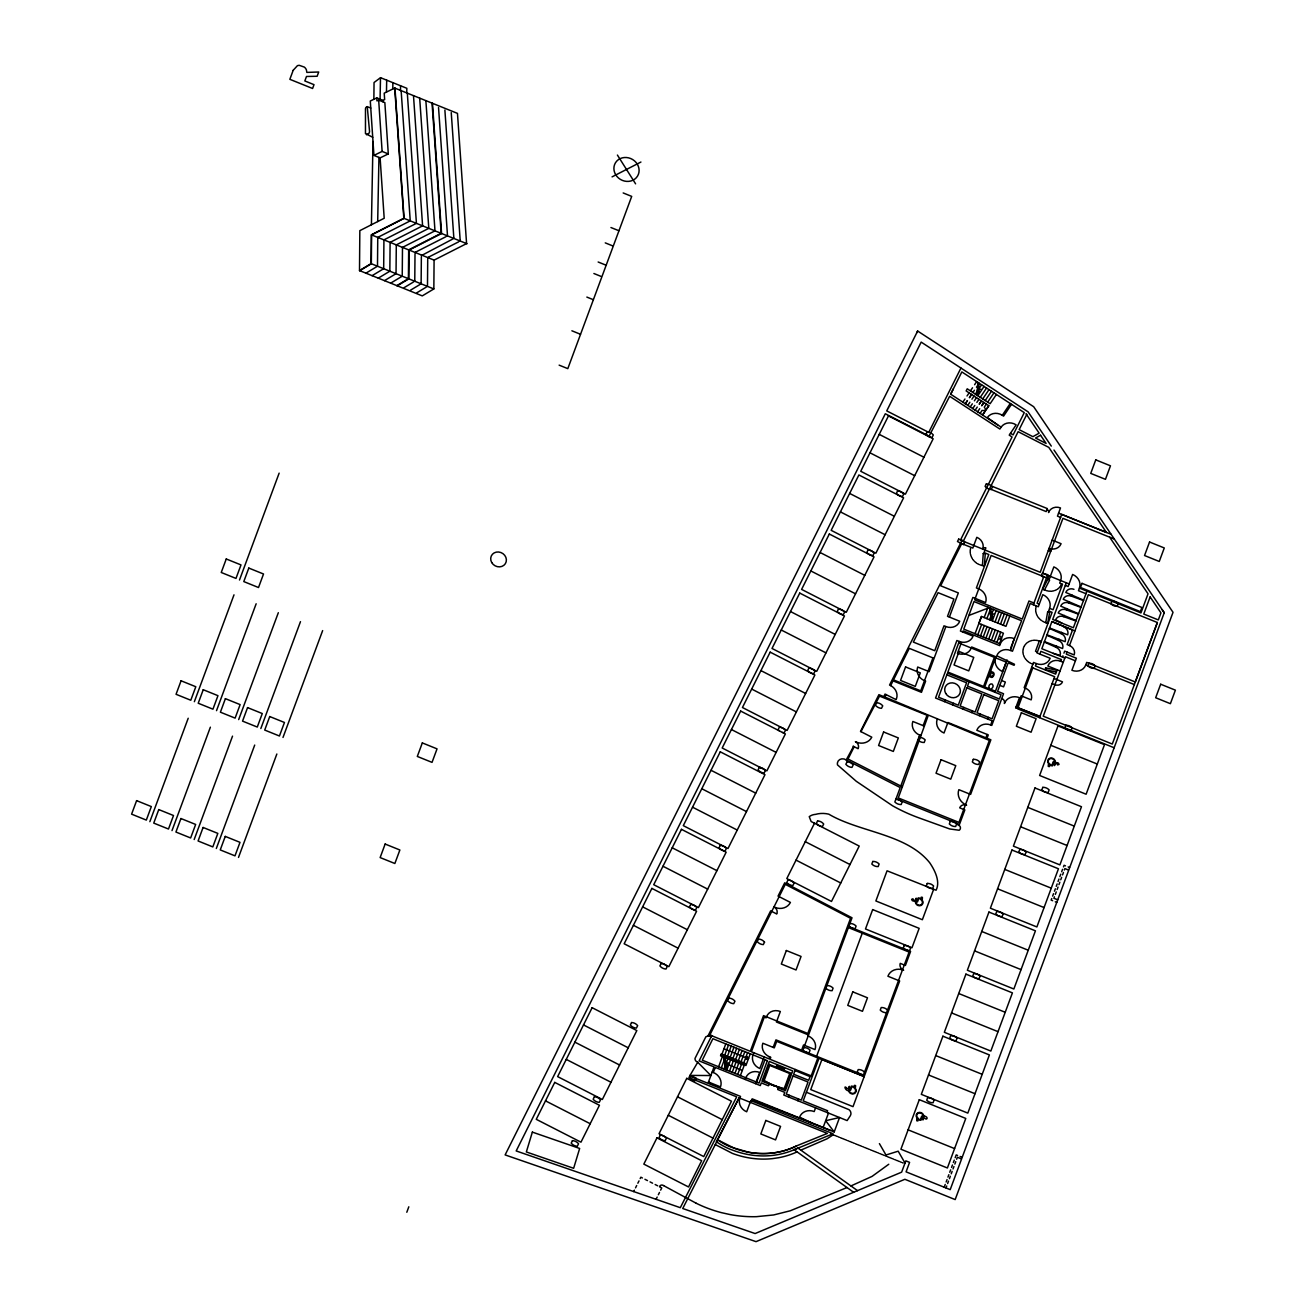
<?xml version="1.0" encoding="UTF-8"?>
<svg xmlns="http://www.w3.org/2000/svg" width="1307" height="1307" viewBox="0 0 1307 1307"><rect width="100%" height="100%" fill="white"/><g stroke="black" fill="none" stroke-linecap="round" stroke-linejoin="round"><path stroke-width="1.5" d="M1035.716 610.483L1035.716 608.605M434.087 260.126L433.842 288.945L422.275 295.888L359.507 270.582L359.833 230.653L384.193 218.269L380.108 157.886L373.933 155.402L370.289 101.031L376.759 97.894L382.951 100.378L384.65 99.577L384.209 93.173L394.714 88.059L457.466 113.382L466.583 243.592L434.087 260.126L409.483 250.192M400.514 90.526L400.546 85.756M414.776 280.662L414.254 281.56M421.132 283.211L420.609 284.125M421.377 255.6L452.255 239.295M427.487 285.776L426.964 286.69M359.768 270.68L371.335 263.736L371.596 234.917L404.092 218.383L441.586 233.512L432.47 103.286M396.838 285.629L408.405 278.685L408.666 249.866L441.162 233.332L432.045 103.122M415.022 253.035L415.561 252.153M414.776 280.057L415.005 254.228M421.132 282.622L421.36 256.793M427.732 258.165L428.271 257.283M427.487 285.187L427.716 259.358M373.867 99.299L374.047 82.521L380.5 77.668L380.076 99.218M371.417 224.755L373.001 141.483M377.69 221.569L378.948 157.412M386.464 92.078L386.692 80.168M392.77 89.007L392.901 82.668M406.755 92.911L406.836 88.304L380.582 77.701M970.202 550.443L970.529 548.63M970.186 551.391L970.284 553.253M1022.907 651.638L1023.054 649.791M978.208 382.592L976.884 395.09L975.365 394.093L977.293 391.234M996.391 394.453L990.134 403.732L977.832 395.711L979.155 383.212M978.24 382.608L976.901 395.106L967.229 388.8L966.151 390.94L988.811 405.725L982.554 415.005L984.661 411.885M846.887 1088.274C842.917 1083.65 845.564 1093.175 850.612 1090.185L851.87 1086.82L855.497 1087.326L855.562 1085.562L854.435 1085.365L854.288 1086.574L851.347 1086.101L850.187 1089.172L849.06 1088.943L849.354 1086.346L848.423 1088.813L846.805 1088.486M1035.912 607.706L1036.337 605.958M913.691 900.18L912.907 898.775L911.633 899.347L912.302 900.703L917.449 901.993L918.707 898.628L922.334 899.134L922.399 897.37L921.272 897.174L921.125 898.383L918.184 897.909L917.024 900.98L915.897 900.752L916.191 898.154L915.259 900.637L913.642 900.294M1056.971 763.582L1057.657 764.954L1059.046 764.415L1058.36 763.059L1053.213 761.769L1051.955 765.134L1048.328 764.628L1048.263 766.392L1049.39 766.588L1049.554 765.379L1052.478 765.853L1053.638 762.782L1054.782 763.01L1054.471 765.608L1055.402 763.141L1057.02 763.468M1023.218 648.876L1023.773 647.128M991.31 620.433L989.693 607.886L991.294 620.433L981.459 616.463L978.91 623.357L1003.417 633.242L999.594 643.583M811.631 1122.827L799.59 1117.175A11.763 10.636 29.3 0 1 814.196 1111.571L815.568 1107.862M149.848 821.678L188.208 718.246M194.351 701.696L234.002 594.832M239.491 580.014L279.143 473.134M172.001 830.615L210.378 727.182M216.521 710.649L256.156 603.769M194.171 839.551L232.532 736.135M238.675 719.585L278.326 612.705M216.325 848.488L254.702 745.072M260.845 728.522L300.479 621.658M238.495 857.425L276.855 754.008M282.998 737.458L322.649 630.595M406.804 1212.259L408.813 1206.802M709.619 1082.474L709.129 1083.764L740.514 1096.41L739.876 1098.141A11.142 10.08 29.3 0 0 746.689 1111.783L750.839 1100.576L833.049 1133.741L794.117 1149.752M708.492 1082.016L720.5 1086.869A11.763 10.636 29.3 0 0 713.328 1072.475L715.207 1067.378L760.298 1085.578L761.295 1082.899L768.336 1085.741L769.071 1083.732L778.564 1087.244L773.581 1085.562M721.987 1054.128L725.777 1043.901M718.621 1066.773L722.412 1056.546M724.699 1055.223L728.505 1044.996M721.333 1067.868L724.388 1059.683M727.427 1056.334L731.217 1046.106M724.062 1068.979L725.124 1066.12M725.875 1064.078L727.852 1058.735M730.156 1057.428L733.946 1047.201M726.79 1070.074L730.58 1059.846M732.884 1058.523L736.674 1048.296M729.518 1071.168L733.309 1060.941M735.596 1059.618L739.403 1049.39M732.23 1072.263L736.037 1062.036M738.324 1060.729L742.115 1050.501M734.959 1073.374L738.749 1063.13M741.053 1061.823L744.843 1051.596M737.687 1074.468L741.477 1064.241M743.765 1062.918L747.571 1052.69M740.399 1075.563L744.206 1065.336L725.14 1057.641L726.561 1069.976M750.283 1053.785L746.493 1064.012L721.268 1053.834L720.533 1055.795L724.094 1057.232L725.516 1069.551L724.094 1057.216M753.796 1052.723L752.995 1054.88A11.142 10.08 29.3 0 0 759.808 1068.522L764.121 1056.889M745.202 1079.484L745.856 1077.752A11.159 10.08 29.3 0 1 759.694 1072.443L755.544 1083.65M756.655 1082.114L764.971 1059.716M751.411 1100.804L752.146 1098.828L834.209 1131.927L839.535 1117.534L825.665 1120.703L834.209 1131.927M752.162 1101.115L752.636 1099.824L830.615 1130.473M811.19 1075.873L817.839 1057.951L776.701 1041.352L774.283 1047.855L762.831 1043.231A11.159 10.08 29.3 0 0 769.643 1056.873L768.924 1058.833L751.427 1051.776L764.285 1017.107L766.114 1017.843L766.49 1016.813A11.159 10.08 29.3 0 1 780.344 1011.504L776.44 1022.009L807.432 1034.507L808.2 1035.945A11.159 10.08 29.3 0 1 815.013 1049.586L803.544 1044.963L801.599 1050.207L775.95 1039.866L773.172 1047.397M769.415 1084.287L768.467 1085.398M769.676 1083.552L764.17 1080.497L769.758 1065.45L789.755 1073.521L784.184 1088.568L778.139 1086.967M776.603 1066.381L776.93 1065.483M773.989 1085.709L761.932 1081.167L769.251 1061.431L792.728 1070.907L785.409 1090.642L777.861 1087.702L777.845 1089.188M945.876 626.559L943.997 625.808L934.75 650.706L913.348 642.08L938.083 592.675L953.914 599.063L947.51 616.316L959.714 621.25A11.159 10.08 29.3 0 1 945.876 626.559L929.146 671.651L917.694 667.027A11.159 10.08 29.3 0 0 924.506 680.669L925.634 681.127L921.468 692.334L893.024 680.849L890.655 685.603A11.159 10.08 29.3 0 1 896.455 698.788L896.096 699.653L885.051 694.066L883.761 696.615L878.908 694.654L860.496 731.414L871.785 737.181A12.678 11.453 29.3 0 1 856.51 742.18L855.366 741.657A5.571 5.048 29.3 0 1 858.274 748.258M949.388 617.084L958.341 592.921L940.632 585.781L961.446 544.169L960.351 543.614L889.561 685.048L890.655 685.603M784.102 1069.404L784.429 1068.505M778.368 1087.8L777.73 1089.532L784.772 1092.374L783.775 1095.037L826.972 1112.469L827.609 1110.738L803.201 1100.886L818.966 1058.409L864.172 1076.641M795.408 1069.518L793.643 1074.256L808.674 1080.317L810.438 1075.579M924.294 726.088L912.841 721.464A11.159 10.08 29.3 0 0 919.654 735.106L900.768 786.013L901.895 786.471M923.167 725.63L927.022 715.256L879.546 696.108L860.954 731.642M928.15 715.713L898.285 797.94L958.93 822.397L989.35 740.399L884.904 697.072L886.13 694.621M788.464 1096.932L789.118 1095.217M964.256 541.653L963.439 540.886L1018.12 431.686L1048.786 447.37L1106.425 532.423L1061.709 514.386L1040.225 572.286L961.707 540.624L960.759 543.206L972.833 548.074L976.819 537.308A9.623 8.708 29.3 0 1 982.701 549.087A2.532 2.287 29.3 0 1 985.854 547.878L984.089 552.616L988.795 554.511L976.394 587.938L978.747 588.902A11.159 10.08 29.3 0 1 985.56 602.543L972.882 597.43L960.4 631.036L973.078 636.15A11.159 10.08 29.3 0 1 959.24 641.459L961.331 642.815L957.427 653.337A11.159 10.08 29.3 0 0 971.264 648.011L971.656 646.981L996.097 656.849L995.705 657.878A11.159 10.08 29.3 0 0 1002.534 671.52L1006.668 661.097M962.753 631.984L963.161 630.873L999.675 645.609L1000.312 643.877A11.159 10.08 29.3 0 1 1014.167 638.568L1010.605 650.478A11.159 10.08 29.3 0 0 996.751 655.787L1014.477 664.266L1014.101 665.296L1008.154 662.894L997.6 691.338L1003.547 693.739L991.784 725.418L990.657 724.977A11.159 10.08 29.3 0 0 976.819 730.286L988.272 734.91L987.03 738.275L990.869 739.811L970.611 794.411L958.864 789.673A12.678 11.453 29.3 0 0 966.608 805.177A5.571 5.048 29.3 0 0 959.697 807.84L964.86 809.915L959.485 824.407L896.03 798.806L900.196 787.566L846.201 759.955A5.849 5.293 29.3 0 0 837.379 763.043L837.46 764.856L856.265 781.276L892.567 805.782A160.091 144.734 29.3 0 0 918.494 817.708L949.683 828.948L959.175 830.255A3.3 2.99 29.3 0 0 959.779 826.008L957.639 824.652M944.487 701.614L945.124 699.882M797.858 1100.723L798.495 1099.007M816.614 1056.268L862.261 933.198M975.071 633.699L981.475 616.463M977.799 634.794L981.639 624.452M984.171 617.558L988.01 607.216M952.934 705.028L953.571 703.297M980.528 635.888L984.351 625.547M986.899 618.652L990.003 610.287M983.24 636.999L987.079 626.657M989.628 619.747L990.804 616.561M991.539 614.584L993.467 609.405M985.968 638.094L989.807 627.752M1009.805 616.005L1005.965 626.347L992.34 620.858L996.179 610.5M988.696 639.188L992.519 628.847M995.068 621.952L998.907 611.611M963.145 709.146L963.782 707.414M991.409 640.283L995.248 629.941M997.796 623.047L1001.636 612.705M994.137 641.394L997.976 631.052M1000.525 624.142L1004.348 613.8M996.865 642.489L1000.705 632.147M1003.237 625.236L1007.076 614.894M971.591 712.544L972.228 710.828M823.149 1127.467L828.491 1113.074M988.958 688.642L989.252 687.858C987.34 685.195 992.34 681.699 993.042 685.554A3.709 3.349 29.3 0 1 992.421 687.809L990.935 689.442M979.351 715.681L979.989 713.949M1007.076 659.953L995.084 692.302L995.477 691.272L984.694 686.927L995.509 657.797L1006.276 662.143M987.798 719.079L988.435 717.363M1033.331 604.733L1043.738 576.681L991.147 555.459L974.679 599.848L1022.27 619.044L1028.968 600.991L1033.968 603.017M987.144 734.452L985.903 737.818L947.918 722.493L944.013 733.015A11.159 10.08 29.3 0 1 937.201 719.356M990.657 724.977L992.193 720.86M1047.511 575.227L1037.104 603.279L1039.261 604.161M933.557 889.561L922.366 919.72L875.87 900.964L887.061 870.805L936.09 890.23C940.517 881.555 934.864 870.348 929.734 862.783C906.404 833.686 859.647 832.396 828.785 814.163A25.862 23.395 29.3 0 0 815.519 814.375A12.923 11.681 29.3 0 0 809.245 816.646L811.141 821.531L859.222 846.07L831.497 901.454L786.798 878.582L814.522 823.214M1010.605 650.478L1012.484 651.245L1030.194 603.475L1038.313 606.742L1042.79 594.685A11.142 10.08 29.3 0 1 1049.603 608.327L1048.639 610.908L1052.102 612.313L1037.023 652.961L1050.174 658.271A11.159 10.08 29.3 0 1 1036.337 663.58L1033.51 662.437L1024.165 687.629L1025.292 688.086A9.623 8.692 29.3 0 1 1031.174 699.866L1021.126 695.814L1016.862 707.332L1016.029 706.989M1039.866 716.612L1017.99 707.773L1032.808 667.844M1036.32 663.58L1035.438 665.982L1055.631 674.118L1057.232 669.805M1039.849 654.104L1040.878 651.327L1061.529 659.659M1063.931 653.19L1064.699 651.115L1074.174 654.938A7.695 6.96 29.3 0 0 1069.469 645.527L1067.133 644.58L1072.573 629.925L1051.906 621.593L1041.826 648.729L1064.846 658.025M1066.283 582.808L1052.707 619.436L1073.357 627.768L1086.95 591.14M1061.954 623.161L1055.631 619.828A6.584 5.963 29.3 0 1 1063.816 616.692L1064.274 615.45M1076.053 620.531L1058.18 612.983A6.584 5.963 29.3 0 1 1066.365 609.846L1066.822 608.605M1078.569 613.735L1060.712 606.138A6.584 5.963 29.3 0 1 1068.897 603.001L1069.355 601.759M1081.101 606.938L1063.245 599.292A6.584 5.963 29.3 0 1 1071.43 596.155L1071.887 594.914M1073.978 589.31L1073.978 589.31A6.584 5.963 29.3 0 0 1065.793 592.463L1083.617 600.142M1053.246 653.337L1060.059 655.362A6.584 5.963 29.3 0 0 1056.023 647.292L1044.326 642.031M1063.31 626.2L1063.637 626.756A6.584 5.963 29.3 0 1 1067.672 634.826L1049.521 627.997M1056.023 647.292L1056.481 646.05M1044.489 641.606L1062.591 648.517A6.584 5.963 29.3 0 0 1058.572 640.446L1059.029 639.205M1047.005 634.794L1065.14 641.672A6.584 5.963 29.3 0 0 1061.104 633.601L1061.562 632.359M1065.336 585.389L1068.146 586.533L1072.622 574.459A11.142 10.08 29.3 0 1 1079.435 588.117L1078.487 590.699L1086.003 593.721M1039.49 717.641L1054.667 676.699L1031.664 667.42M1060.042 670.948L1047.838 666.015A10.129 9.165 29.3 0 1 1060.434 661.195L1061.072 659.463M1062.493 657.078L1062.967 655.787M1067.051 652.062L1066.283 654.137L1076.38 658.222L1071.903 670.279A11.159 10.08 29.3 0 0 1085.758 664.969L1134.345 684.574M1069.485 645.527L1088.339 594.669L1157.365 622.508L1135.309 681.993L1086.705 662.388L1085.758 664.969M944.209 1187.23L945.239 1184.436M946.154 1182.002L947.052 1179.568M947.951 1177.15L948.849 1174.715M949.748 1172.281L950.663 1169.847M951.561 1167.412L952.46 1164.978M953.358 1162.544L954.273 1160.11M955.172 1157.692L956.201 1154.898L957.574 1155.453M1051.743 898.513L1051.138 900.115L1052.641 900.719M1052.641 896.079L1053.54 893.645M1054.455 891.211L1055.353 888.776M1056.252 886.358L1057.151 883.924M1058.066 881.49L1058.964 879.056M1059.863 876.621L1060.761 874.187M1061.676 871.753L1062.575 869.318M1063.473 866.884L1064.078 865.283L1065.499 865.855M945.99 1187.949L946.725 1185.972M947.624 1183.554L948.523 1181.12M949.437 1178.685L950.336 1176.251M951.235 1173.817L952.133 1171.382M953.032 1168.948L953.947 1166.514M954.845 1164.096L955.744 1161.662M956.642 1159.227L957.378 1157.25L960.874 1158.656M1054.439 896.798L1053.883 898.252L1057.739 899.804M1055.337 894.364L1056.236 891.929M1057.134 889.495L1058.033 887.077M1058.948 884.643L1059.846 882.209M1060.745 879.774L1061.643 877.34M1062.558 874.906L1063.457 872.472M1064.355 870.037L1064.895 868.583L1068.391 870.005M1157.365 622.508L1112.29 744.042L1043.264 716.187L1065.319 656.718L1075.416 660.803M1053.981 450.033L1164.243 612.722L950.205 1189.648L906.078 1171.856L909.59 1162.364L905.833 1160.861L901.634 1172.167L755.119 1233.547L682.728 1208.518L739.059 1097.815L739.876 1098.141M917.645 331.03L505.123 1154.914L756.034 1241.65L904.885 1179.29L955.172 1199.581L1173.033 612.313L1033.674 406.722L917.645 331.03L916.828 332.697M760.478 767.568L759.285 767.405L758.076 769.856A7.45 6.731 29.3 0 0 764.17 772.976L765.396 770.526L764.562 769.66M960.939 368.051L928.738 432.372L886.734 410.888L921.19 342.107L1028.086 411.836L1051.302 446.095M963.439 540.902L960.743 539.513L1012.059 436.995L1009.216 435.133L1016.127 424.857A11.159 10.08 29.3 0 0 1001.146 427.128L950.679 394.208L953.391 388.816M950.679 394.208L961.838 371.923L1024.263 412.62L1013.105 434.921L1010.491 433.221M894.347 516.281L875.87 553.204L831.17 530.332L858.895 474.964L903.594 497.836L894.347 516.281L849.648 493.425M846.201 759.955L853.553 746.395M854.19 746.722L848.031 759.024L902.402 786.847M690.161 1075.171L688.936 1077.621A7.45 6.731 29.3 0 0 695.03 1080.742L696.255 1078.291L690.161 1075.171L697.742 1062.248L696.598 1061.66A3.709 3.349 29.3 0 1 695.014 1058.409L705.862 1036.778L710.126 1035.291L711.694 1035.748L711.318 1036.778L708.198 1035.52L770.656 910.865L776.701 913.969M709.832 1034.997L785.295 884.349L850.547 918.282L807.808 1033.478L763.533 1015.621L750.3 1051.318L709.832 1034.997L711.694 1035.748L699.114 1060.892L714.079 1066.92L708.002 1083.307L691.174 1076.511L690.537 1078.242L736.691 1096.851L680.31 1207.684L516.183 1150.944L885.313 413.764L929.097 436.162L949.65 396.282L999.871 429.039L1001.146 427.128M633.683 1191.559L634.369 1190.171M635.529 1187.851L636.689 1185.531M637.849 1183.227L639.009 1180.907M640.169 1178.587L640.871 1177.199L642.39 1177.983M1026.828 414.303L1019.15 429.644L1032.889 436.669L1039.147 433.172L1025.995 413.747M764.53 942.167L763.304 944.602A7.434 6.731 29.3 0 1 757.21 941.481L758.436 939.047A7.466 6.747 29.3 0 1 764.53 942.167M656.065 1199.303L657.176 1197.065M658.336 1194.745L659.496 1192.441M660.656 1190.122L661.767 1187.9L660.231 1187.115M1060.99 585.242L1061.676 583.919M1060.5 586.19L1059.405 587.48M1024.182 646.312L1025.145 644.743M997.682 424.873L987.324 417.57A11.159 10.08 29.3 0 1 1002.306 415.299L1003.58 416.116L1011.52 404.32M967 395.988L969.108 392.868M970.431 390.891L972.539 387.771M974.597 384.715L976.688 381.595M972.898 392.492L974.401 390.254M976.46 387.215L977.963 384.977M967.768 405.366L969.876 402.246M979.221 391.757L978.486 389.453L981.622 384.813M970.235 406.967L972.343 403.847M974.385 400.808L976.492 397.687M977.832 395.711L984.089 386.415M972.702 408.585L974.81 405.464M976.852 402.409L978.959 399.288M980.283 397.312L986.54 388.032M982.75 398.913L989.007 389.633M977.62 411.787L979.727 408.666M985.217 400.53L991.474 391.234M980.087 413.404L982.194 410.284M984.236 407.229L986.344 404.108M987.684 402.131L993.924 392.852M1002.306 415.283L1010.246 403.487M962.851 402.148L964.958 399.027M971.934 399.207L974.025 396.086M975.169 410.186L977.26 407.065M986.703 408.83L988.811 405.725M888.76 1164.259L872.063 1176.398L850.939 1185.939M1025.75 644.057L1027.073 642.766M1057.298 589.261L1058.801 588.166M833.196 1134.786L827.119 1138.773L800.832 1150.144M1027.857 642.26L1029.459 641.296M359.507 270.582L371.09 263.638L371.335 234.819L403.83 218.285L394.714 88.059M365.927 273.163L377.494 266.22L377.756 237.4L410.251 220.867L401.135 90.64M372.103 275.663L383.67 268.719L383.931 239.884L416.427 223.35L407.31 93.14M378.278 278.146L389.845 271.202L390.107 242.383L422.602 225.85L413.486 95.623M384.47 280.646L396.037 273.702L396.299 244.883L428.794 228.349L419.678 98.123M390.662 283.145L402.229 276.202L402.491 247.382L434.986 230.849L425.87 100.623M397.263 285.808L408.83 278.865L409.091 250.045L441.586 233.512M404.19 287.605L413.29 282.132M410.545 290.17L419.661 284.697M416.9 292.735L426.017 287.262M612.068 176.87L640.936 162.035M446.978 236.175L447.468 235.293M453.333 238.74L453.823 237.858M459.688 241.305L460.178 240.423M416.1 251.875L445.899 236.73M428.81 257.005L458.61 241.86M373.933 155.402L382.118 151.416L388.293 153.916L384.846 102.583L378.671 100.084L376.971 100.917L376.759 97.894M380.108 157.886L388.293 153.916M1054.765 590.519L1056.513 589.767M847.018 1187.54L790.229 1210.788L773.679 1214.955L756.426 1216.67A119.983 108.481 29.3 0 1 730.123 1214.579L721.448 1212.651A119.983 108.481 29.3 0 1 696.272 1203.29M796.633 1145.863A77.897 70.431 29.3 0 1 735.188 1148.641L717.723 1139.867A59.91 54.159 29.3 0 0 731.119 1147.154L749.091 1152.349A77.995 70.513 29.3 0 0 777.208 1152.333A77.783 70.333 29.3 0 0 796.633 1145.863L827.331 1133.414L739.141 1097.847L716.367 1141.714A62.442 56.446 29.3 0 0 730.319 1149.31L734.534 1150.846A80.446 72.735 29.3 0 0 797.858 1148.003L857.523 1190.644M968.879 615.45L989.17 607.673M1030.373 641.002L1032.203 640.43M993.875 613.882L991.588 614.6L992.814 616.724M999.218 639.123L1001.505 638.42L1000.28 636.28M727.28 1065.76L726.038 1063.62L728.326 1062.918M746.199 1059.389L748.47 1058.67L747.245 1056.546M1051.955 591.172L1053.85 590.797M1033.184 640.332L1035.128 640.201M978.486 389.453L980.92 389.241M983.24 410.578L985.674 410.365L984.939 408.062M691.828 1075.416L710.877 1075.547L697.742 1062.248M1048.998 591.189L1050.975 591.221M370.763 108.056L367.136 106.602L365.878 107.501A3.79 3.431 29.3 0 0 365.486 109.069L365.47 133.543L372.724 137.3M1047.74 578.282L1041.401 575.733L1042.349 573.169L1047.413 574.606L1048.704 575.717L1047.74 578.298L1049.374 578.952L1053.85 566.879A11.159 10.08 29.3 0 1 1060.663 580.537L1059.699 583.118L1062.509 584.262L1053.066 609.732L1049.603 608.327M990.445 674.33L990.526 674.02M1036.124 640.299L1038.085 640.626M782.566 732.508L784.233 732.737L785.458 730.303A7.45 6.731 29.3 0 0 779.364 727.182L778.139 729.616L779.315 730.842M1048.018 590.993L1046.057 590.552M981.916 565.441L979.989 564.869M366.45 134.768L368.868 133.445A6.208 5.62 29.3 0 0 369.554 131.468L367.251 106.651M1039.049 640.92L1040.258 641.296M1044.865 622.295L1046.727 622.916M1017.99 707.773L1039.964 716.35M623.178 192.946L631.706 196.393L567.81 368.639L559.135 365.143M610.941 227.532L618.914 230.735M605.255 242.873L612.346 245.732M598.149 262.004L606.121 265.223M593.884 273.506L600.975 276.365M441.978 233.659L467.007 243.755M586.843 297.081L593.215 299.646M371.596 234.917L408.666 249.866M991 485.861L1047.315 508.57L1046.188 511.592L989.546 488.753M1058.572 513.128L1111.097 534.302M1060.598 517.409L1057.461 516.134L1060.5 507.949A9.623 8.708 29.3 0 0 1048.541 512.54A2.532 2.287 29.3 0 0 1046.989 509.436M1114.332 539.072L1062.934 518.34L1042.578 573.234L1069.11 583.935M571.878 330.785L580.488 334.265M371.335 263.736L408.421 278.685M409.238 279.012L433.842 288.945M1052.168 540.101L1061.088 543.712A9.623 8.708 29.3 0 1 1049.129 548.287L1049.374 548.401A2.532 2.287 29.3 0 1 1050.681 551.391L1048.328 550.443M1079.435 588.117L1140.946 612.918L1148.036 593.819L1109.659 537.193M1043.541 577.188L1041.434 575.75M1083.454 600.567L1071.43 596.155M1080.938 607.363L1068.897 603.001M1078.406 614.159L1066.365 609.846M1075.89 620.972L1063.816 616.692M1049.374 628.438L1061.104 633.601M1046.842 635.235L1058.572 640.446M1041.222 641.672L1039.343 640.92L1035.503 651.262L1037.382 652.013M1060.434 661.195L1063.245 662.322M1000.312 643.877L963.782 629.141L974.009 601.563L1021.633 620.776L1010.638 648.043M1054.03 678.431L1062.477 681.846A6.078 5.506 29.3 0 1 1054.929 684.737L1052.119 683.594M959.24 641.459L956.887 640.512L935.551 698.02L993.32 721.317M990.543 671.194L993.271 672.402A1.895 1.715 29.3 0 1 993.859 673.203L993.941 673.497A4.231 3.823 29.3 0 1 993.794 675.474L992.634 677.042A1.895 1.699 29.3 0 1 991.425 677.385L988.615 676.356M1001.603 680.539L1005.361 682.058L1003.58 686.861L999.822 685.358M967.213 681.061L969.091 681.813L967.507 686.126L999.43 699.016L1001.031 694.703L947.493 673.105L938.54 697.235L958.276 705.192L966.576 682.793L946.856 674.837M1016.47 708.361L1015.653 708.035L1019.493 697.693A12.171 10.995 29.3 0 0 1004.38 703.493A4.052 3.66 29.3 0 0 1001.897 698.526M1017.598 708.819L1114.152 747.767M1050.812 745.3L1097.308 764.056M919.654 735.106L920.782 735.563M1027.792 807.367L1074.289 826.122M1020.604 826.759L1067.084 845.498M1068.146 866.933L1069.567 867.505M1004.773 869.416L1051.269 888.172M1055.288 901.797L1056.775 902.402M997.584 888.809L1044.064 907.564M981.753 931.466L1028.233 950.222M974.565 950.859L1021.045 969.614M958.734 993.516L1005.214 1012.272M951.545 1012.909L998.025 1031.664M935.714 1055.566L982.194 1074.321M928.509 1074.958L975.006 1093.714M864.205 1076.478L821.94 1059.438L810.748 1089.597L853.014 1106.653L899.657 980.969L887.91 976.231A12.678 11.453 29.3 0 1 903.643 970.202A5.571 5.048 29.3 0 1 900.245 963.373L905.408 965.448L910.587 951.496L848.766 926.565L852.017 917.792L784.706 882.813L778.041 896.096L790.425 902.434A12.678 11.453 29.3 0 1 775.133 907.434L774.071 906.944A5.571 5.048 29.3 0 1 776.897 913.511M769.643 1056.873L770.771 1057.33L770.052 1059.291L812.317 1076.331M795.015 1070.547L810.046 1076.609M776.619 1065.352L784.739 1068.636M776.293 1066.251L784.412 1069.518M723.964 1048.786L748.47 1058.67M908.104 1129.836L954.584 1148.592M806.403 1092.244L849.011 1109.659A4.967 4.493 29.3 0 1 850.236 1115.851L847.132 1120.589L827.217 1112.567M960.106 1156.466L961.478 1157.022M713.573 1068.309L714.7 1068.767M905.424 1161.956L905.032 1162.985M830.876 1133.855L831.807 1134.231M832.755 1134.607L833.686 1134.982M834.634 1135.375L835.565 1135.75M836.513 1136.126L837.444 1136.502M838.391 1136.878L839.323 1137.27M840.27 1137.645L841.202 1138.021M842.133 1138.397L843.08 1138.773M844.012 1139.165L844.959 1139.541M845.89 1139.916L846.838 1140.292M847.769 1140.668L848.717 1141.044M849.648 1141.436L850.596 1141.812M851.527 1142.187L852.474 1142.563M853.406 1142.939L854.353 1143.331M855.284 1143.707L856.232 1144.082M857.163 1144.458L858.111 1144.834M859.042 1145.226L859.99 1145.602M860.921 1145.978L861.868 1146.353M862.8 1146.729L863.747 1147.105M864.679 1147.497L865.626 1147.873M866.557 1148.249L867.489 1148.624M868.436 1149L869.384 1149.392M870.315 1149.768L871.246 1150.144M872.194 1150.519L873.125 1150.895M874.073 1151.287L875.004 1151.663M875.951 1152.039L876.883 1152.415M877.83 1152.79L878.761 1153.182M879.709 1153.558L880.64 1153.934M881.588 1154.31L882.519 1154.685M883.467 1155.061L884.398 1155.453M885.345 1155.829L886.277 1156.205M887.224 1156.581L888.156 1156.956M889.103 1157.349L890.034 1157.724M890.982 1158.1L891.913 1158.476M892.861 1158.852L893.792 1159.244M894.74 1159.619L895.671 1159.995M896.618 1160.371L897.55 1160.747M898.497 1161.122L899.428 1161.515M900.376 1161.89L901.307 1162.266M902.255 1162.642L903.186 1163.018M712.201 1072.018L713.328 1072.475M1051.906 621.593L1074.877 630.954M1030.749 663.319L1029.017 662.29M1031.697 663.711L1032.857 664.201M726.038 1063.62L742.294 1070.449M1043.607 589.49L1045.126 590.143M979.057 564.477L977.26 563.546M879.219 434.365L923.918 457.221M869.988 452.81L914.688 475.683M840.401 511.87L885.117 534.743M820.077 552.485L864.777 575.341M810.83 570.947L855.53 593.803M790.506 611.545L835.206 634.418M781.259 630.007L825.959 652.863M760.935 670.605L805.635 693.478M751.688 689.067L796.388 711.923M853.112 746.166L858.078 748.715M731.43 729.535L776.129 752.391M711.024 770.28L755.724 793.137M701.777 788.725L746.493 811.598M805.275 841.675L849.975 864.531M692.547 807.187L737.246 830.059M796.028 860.12L840.728 882.993M672.206 847.786L716.906 870.658M662.976 866.247L707.675 889.119M642.636 906.862L687.335 929.718M633.389 925.307L678.104 948.179M583.51 1024.933L628.21 1047.789M574.884 1042.153L619.6 1065.025M677.532 1096.802L722.232 1119.658M566.258 1059.389L610.973 1082.245M668.285 1115.263L712.985 1138.119M545.493 1100.853L590.209 1123.726M644.939 1179.29L647.488 1180.597M650.036 1181.887L652.585 1183.194M655.134 1184.501L657.682 1185.808M663.613 1185.612L696.304 1203.306M1042.153 620.956L1043.917 621.969M715.321 1144.589L732.345 1153.378A83.289 75.3 29.3 0 0 772.094 1158.672L778.613 1157.724A83.125 75.153 29.3 0 0 797.09 1151.875M1028.184 661.718L1026.714 660.345M976.427 562.974L974.859 561.716M793.839 1149.556L853.634 1192.278M1039.768 619.093L1041.287 620.417M974.14 560.997L972.865 559.478M1025.995 659.643L1024.868 658.009M1037.84 616.806L1039.065 618.391M1162.152 609.634L1164.243 612.722M972.31 558.661L971.379 556.929M1024.296 657.111L1023.61 655.379M617.41 155.059L635.594 183.846M904.754 1162.577L898.187 1151.189L885.983 1154.996L879.399 1143.609M1036.484 614.192L1037.333 615.973M971.003 556.03L970.48 554.201M1035.765 611.415L1036.206 613.277M1023.005 652.585L1023.283 654.464M990.739 608.31L992.34 620.858M451.242 112.614L460.146 239.818M444.886 110.049L453.79 237.253M438.531 107.484L447.435 234.688M394.975 88.157L404.092 218.383M382.951 100.378L383.049 101.848M378.671 100.084L382.118 151.416M849.762 923.51A7.45 6.731 29.3 0 1 856.101 926.075L855.154 928.624A7.45 6.731 29.3 0 1 848.815 926.075M864.531 1072.148A7.434 6.715 29.3 0 0 858.193 1069.583L857.245 1072.148A7.45 6.731 29.3 0 0 863.584 1074.713M803.723 1047.61A7.434 6.715 29.3 0 1 810.062 1050.174L809.115 1052.739A7.45 6.731 29.3 0 1 802.776 1050.174M887.551 1010.099A7.45 6.731 29.3 0 0 881.212 1007.534L880.264 1010.099A7.434 6.731 29.3 0 0 886.603 1012.664M826.743 985.56A7.45 6.731 29.3 0 1 833.082 988.125L832.134 990.69A7.434 6.731 29.3 0 1 825.795 988.125M759.285 767.405A7.45 6.731 29.3 0 1 765.396 770.526M659.512 1186.74A2.696 2.451 29.3 0 1 663.613 1185.612M918.821 737.344A7.45 6.731 29.3 0 1 925.16 739.909L924.212 742.474A7.45 6.731 29.3 0 1 917.873 739.909M916.811 1118.988L916.746 1120.769L917.873 1120.949L918.02 1119.74L920.961 1120.23L922.121 1117.142L923.248 1117.371L922.954 1119.985L923.886 1117.501C927.758 1122.092 929.293 1114.936 921.696 1116.145L920.438 1119.511L916.811 1118.988M989.987 675.458L992.176 676.552A3.578 3.235 29.3 0 0 993.287 673.546L991.343 672.501L989.987 675.458M983.256 553.531L982.407 565.621L984.383 565.915L985.233 553.809L983.256 553.531M1045.6 667.844L1045.339 669.674L1056.138 671.978L1056.415 670.148L1045.6 667.844M1047.691 611.725L1045.763 622.687L1047.724 623.145L1049.652 612.199L1047.691 611.725M532.357 1132.107L526.345 1151.957L573.642 1168.295L579.654 1148.461L532.357 1132.107M293.193 70.3L289.844 79.319L312.585 88.484L314.007 84.661L304.825 80.952L306.491 76.476L317.127 76.263L318.712 71.999L306.851 72.408L306.41 69.957A6.274 5.669 29.3 0 0 304.319 67.098L299.352 65.35A6.11 5.522 29.3 0 0 297.375 65.709L293.193 70.3M136.614 800.636L131.599 814.147L146.319 820.093L151.334 806.582L136.614 800.636M181.069 680.784L176.053 694.295L190.789 700.242L195.805 686.73L181.069 680.784M226.258 558.971L221.242 572.482L235.979 578.429L240.994 564.918L226.258 558.971M158.768 809.572L153.752 823.1L168.489 829.03L173.504 815.519L158.768 809.572M203.239 689.72L198.223 703.231L212.943 709.178L217.959 695.667L203.239 689.72M248.804 568.071L243.788 581.582L258.508 587.529L263.524 574.002L248.804 568.071M180.938 818.525L175.922 832.036L190.642 837.967L195.658 824.456L180.938 818.525M225.392 698.657L220.393 712.184L235.113 718.115L240.129 704.604L225.392 698.657M203.091 827.462L198.092 840.973L212.812 846.92L217.828 833.392L203.091 827.462M247.562 707.61L242.547 721.121L257.283 727.051L262.282 713.54L247.562 707.61M225.261 836.398L220.246 849.909L234.982 855.856L239.998 842.345L225.261 836.398M269.732 716.546L264.717 730.058L279.437 736.004L284.452 722.477L269.732 716.546M422.324 742.915L417.309 756.443L432.029 762.373L437.044 748.862L422.324 742.915M385.14 844.044L380.141 857.572L394.861 863.502L399.877 849.991L385.14 844.044M721.595 1054.504L721.203 1055.533L745.938 1065.515L746.33 1064.47L721.595 1054.504M786.34 950.516L781.325 964.027L796.045 969.974L801.06 956.446L786.34 950.516M905.571 666.929L900.556 680.441L915.292 686.387L920.308 672.876L905.571 666.929M883.597 731.985L878.582 745.496L893.318 751.443L898.334 737.932L883.597 731.985M767.372 1060.68L759.057 1083.095L702.284 1060.189L712.887 1038.706L767.372 1060.68M769.235 1064.404L763.108 1080.905L784.706 1089.613L790.833 1073.112L769.235 1064.404M932.953 657.895L920.732 690.848L893.514 679.869L909.296 648.354L932.953 657.911M765.837 1120.442L760.821 1133.953L775.557 1139.9L780.573 1126.389L765.837 1120.442M793.006 1075.971L786.291 1094.073L801.322 1100.135L808.036 1082.033L793.006 1075.971M848.39 927.594L802.727 1050.665L863.421 1075.138L909.084 952.068L848.39 927.594M872.782 861.46L871.834 864.025A7.45 6.731 29.3 0 0 878.173 866.574L879.121 864.009A7.45 6.731 29.3 0 0 872.782 861.46M895.801 799.394L894.854 801.959A7.45 6.731 29.3 0 0 901.193 804.524L902.14 801.959A7.45 6.731 29.3 0 0 895.801 799.394M958.684 642.946L947.885 672.076L983.567 686.469L994.382 657.339L958.684 642.946M959.044 651.441L954.028 664.953L968.748 670.899L973.764 657.388L959.044 651.441M872.668 909.59L865.479 928.983L911.976 947.738L919.164 928.346L872.668 909.59M852.768 991.85L847.753 1005.377L862.473 1011.308L867.489 997.796L852.768 991.85M966.853 687.858L960.139 705.943L975.169 712.005L981.884 693.919L966.853 687.858M941.04 759.71L936.024 773.221L950.761 779.168L955.776 765.657L941.04 759.71M983.763 694.67L977.048 712.772L992.078 718.834L998.793 700.732L983.763 694.67M904.232 945.484L903.284 948.049A7.45 6.731 29.3 0 0 909.623 950.597L910.571 948.032A7.45 6.731 29.3 0 0 904.232 945.484M927.251 883.434L926.304 885.983A7.45 6.731 29.3 0 0 932.643 888.548L933.59 885.983A7.45 6.731 29.3 0 0 927.251 883.434M950.271 821.368L949.323 823.933A7.45 6.731 29.3 0 0 955.662 826.498L956.61 823.933A7.45 6.731 29.3 0 0 950.271 821.368M973.29 759.318L972.343 761.883A7.45 6.731 29.3 0 0 978.682 764.448L979.646 761.883A7.45 6.731 29.3 0 0 973.29 759.318M1095.756 459.868L1090.741 473.395L1105.461 479.326L1110.476 465.815L1095.756 459.868M1021.371 712.756L1016.356 726.267L1031.092 732.214L1036.108 718.687L1021.371 712.756M1082.016 583.347L1080.481 587.48L1140.358 611.627L1141.893 607.494L1082.016 583.347M919.295 1099.677L900.915 1149.229L947.395 1167.984L965.775 1118.433L919.295 1099.677M942.902 1036.19L921.321 1094.351L967.817 1113.107L989.399 1054.929L942.902 1036.19M965.922 974.123L944.34 1032.301L990.837 1051.057L1012.419 992.879L965.922 974.123M988.942 912.074L967.36 970.251L1013.856 989.007L1035.438 930.829L988.942 912.074M1011.961 850.024L990.379 908.202L1036.876 926.957L1058.458 868.779L1011.961 850.024M1034.981 787.974L1013.399 846.135L1059.895 864.891L1081.477 806.729L1034.981 787.974M1058 725.924L1039.62 775.476L1086.117 794.231L1104.497 744.663L1058 725.924M1065.809 725.303L1064.862 727.868A7.434 6.731 29.3 0 0 1071.201 730.417L1072.148 727.868A7.434 6.731 29.3 0 0 1065.809 725.303M1088.829 663.253L1087.881 665.818A7.45 6.731 29.3 0 0 1094.22 668.367L1095.168 665.802A7.434 6.715 29.3 0 0 1088.829 663.253M1111.849 601.204L1110.901 603.752A7.434 6.731 29.3 0 0 1117.24 606.317L1118.188 603.752A7.434 6.731 29.3 0 0 1111.849 601.204M927.692 1097.619L926.728 1100.184A7.45 6.731 29.3 0 0 933.084 1102.749L934.031 1100.184A7.434 6.715 29.3 0 0 927.692 1097.619M950.712 1035.569L949.764 1038.134A7.434 6.731 29.3 0 0 956.103 1040.682L957.051 1038.117A7.45 6.731 29.3 0 0 950.712 1035.569M973.731 973.519L972.784 976.084A7.45 6.731 29.3 0 0 979.123 978.633L980.07 976.068A7.45 6.731 29.3 0 0 973.731 973.519M996.751 911.453L995.803 914.018A7.45 6.731 29.3 0 0 1002.142 916.583L1003.09 914.018A7.45 6.731 29.3 0 0 996.751 911.453M1019.77 849.403L1018.823 851.968A7.45 6.731 29.3 0 0 1025.162 854.533L1026.109 851.968A7.45 6.731 29.3 0 0 1019.77 849.403M1042.79 787.353L1041.842 789.918A7.45 6.731 29.3 0 0 1048.181 792.483L1049.129 789.918A7.45 6.731 29.3 0 0 1042.79 787.353M1149.556 542.013L1144.54 555.524L1159.26 561.471L1164.276 547.96L1149.556 542.013M1150.127 596.907L1143.772 614.061L1158.329 619.926L1160.943 612.869L1150.127 596.907M1160.681 684.231L1155.666 697.742L1170.386 703.689L1175.401 690.161L1160.681 684.231M554.74 1082.392L536.262 1119.315L580.962 1142.171L599.439 1105.265L554.74 1082.392M592.136 1007.697L557.632 1076.609L602.347 1099.481L636.836 1030.569L592.136 1007.697M651.883 888.401L624.158 943.768L668.857 966.641L696.582 911.273L651.883 888.401M681.453 829.341L653.729 884.708L698.428 907.581L726.153 852.197L681.453 829.341M720.271 751.819L683.3 825.648L727.999 848.504L764.971 774.675L720.271 751.819M740.661 711.073L722.183 747.996L766.882 770.852L785.376 733.946L740.661 711.073M770.166 652.144L742.441 707.512L787.141 730.384L814.882 675.016L770.166 652.144M799.737 593.084L772.012 648.452L816.728 671.324L844.453 615.956L799.737 593.084M829.324 534.024L801.599 589.392L846.299 612.264L874.024 556.896L829.324 534.024M888.466 415.904L860.741 471.272L905.441 494.144L933.165 438.76L888.466 415.904M572.433 1140.668L571.208 1143.102A7.434 6.731 29.3 0 0 577.318 1146.223L578.544 1143.788A7.434 6.731 29.3 0 0 572.433 1140.668M594.375 1096.769L593.166 1099.203A7.434 6.731 29.3 0 0 599.26 1102.324L600.485 1099.89A7.45 6.731 29.3 0 0 594.375 1096.769M631.559 1022.531L630.333 1024.966A7.45 6.731 29.3 0 0 636.427 1028.086L637.653 1025.652A7.45 6.731 29.3 0 0 631.559 1022.531M661.13 963.455L659.904 965.906A7.434 6.731 29.3 0 0 666.015 969.026L667.223 966.576A7.434 6.715 29.3 0 0 661.13 963.455M690.7 904.395L689.475 906.846A7.45 6.747 29.3 0 0 695.585 909.966L696.794 907.515A7.45 6.731 29.3 0 0 690.7 904.395M720.271 845.335L719.046 847.786A7.434 6.731 29.3 0 0 725.156 850.89L726.382 848.455A7.45 6.731 29.3 0 0 720.271 845.335M808.902 668.106L807.677 670.54A7.45 6.731 29.3 0 0 813.787 673.66L814.996 671.226A7.434 6.731 29.3 0 0 808.902 668.106M838.473 609.046L837.248 611.48A7.45 6.731 29.3 0 0 843.358 614.6L844.583 612.166A7.45 6.731 29.3 0 0 838.473 609.046M868.044 549.986L866.819 552.42A7.434 6.731 29.3 0 0 872.929 555.54L874.154 553.09A7.434 6.715 29.3 0 0 868.044 549.986M897.615 490.909L896.39 493.36A7.434 6.731 29.3 0 0 902.5 496.48L903.725 494.03A7.434 6.731 29.3 0 0 897.615 490.909M927.186 431.849L925.977 434.3A7.45 6.731 29.3 0 0 932.071 437.42L933.296 434.97A7.45 6.731 29.3 0 0 927.186 431.849M656.964 1137.858L643.828 1164.112L688.528 1186.968L701.663 1160.714L656.964 1137.858M686.763 1078.34L659.038 1133.708L703.754 1156.581L731.479 1101.213L686.763 1078.34M660.296 1135.113L659.071 1137.564A7.434 6.731 29.3 0 0 665.181 1140.668L666.39 1138.234A7.434 6.731 29.3 0 0 660.296 1135.113M728.849 998.107L727.64 1000.541A7.45 6.731 29.3 0 0 733.733 1003.662L734.959 1001.227A7.45 6.731 29.3 0 0 728.849 998.107M788.007 879.987L786.781 882.421A7.434 6.715 29.3 0 0 792.892 885.542L794.101 883.107A7.45 6.731 29.3 0 0 788.007 879.987M817.578 820.927L816.352 823.361A7.434 6.731 29.3 0 0 822.462 826.481L823.671 824.047A7.434 6.731 29.3 0 0 817.578 820.927M847.083 761.834L845.858 764.268A7.434 6.715 29.3 0 0 851.968 767.389L853.193 764.938A7.434 6.715 29.3 0 0 847.083 761.834M876.621 702.741L875.412 705.192A7.434 6.731 29.3 0 0 881.506 708.312L882.731 705.862A7.434 6.731 29.3 0 0 876.621 702.741M958.701 539.088L957.476 541.523L963.569 544.643L964.795 542.209L958.701 539.088M986.328 483.9L985.102 486.351A7.45 6.731 29.3 0 0 991.212 489.472L992.421 487.021A7.45 6.731 29.3 0 0 986.328 483.9M1047.806 579.262L1042.708 589.016L1044.489 589.963L1049.603 580.21L1047.806 579.262M967.409 400.645L965.318 403.765L967.409 400.645M971.558 394.469L969.467 397.589L971.558 394.469M981.426 400.906L979.319 404.026L981.426 400.906M983.877 402.507L981.786 405.627L983.877 402.507M921.19 899.249L920.912 899.657A3.333 3.022 29.3 0 1 920.912 904.918A3.333 3.022 29.3 0 1 915.946 902.157L915.39 902.01A3.888 3.529 29.3 0 0 921.141 905.408A3.888 3.529 29.3 0 0 921.19 899.249M1049.766 764.105L1049.472 764.513A3.888 3.529 29.3 0 1 1049.537 758.354A3.888 3.529 29.3 0 1 1055.272 761.752L1054.716 761.605A3.333 3.022 29.3 0 0 1049.75 758.844A3.333 3.022 29.3 0 0 1049.766 764.105M854.353 1087.44L854.075 1087.849A3.333 3.022 29.3 0 1 854.075 1093.109A3.333 3.022 29.3 0 1 849.109 1090.348L848.553 1090.201A3.888 3.529 29.3 0 0 854.304 1093.6A3.888 3.529 29.3 0 0 854.353 1087.44M918.233 1118.482L917.955 1118.89A3.888 3.529 29.3 0 1 918.004 1112.731A3.888 3.529 29.3 0 1 923.755 1116.113L923.199 1115.966A3.333 3.022 29.3 0 0 918.233 1113.221A3.333 3.022 29.3 0 0 918.233 1118.482M1040.535 435.231L1035.536 438.025L1046.106 443.432L1040.535 435.215M491.71 562.533A8.038 7.27 29.3 0 0 505.319 563.725A8.038 7.27 29.3 0 0 498.604 551.995A8.038 7.27 29.3 0 0 491.71 562.533M615.646 174.648A12.89 11.665 29.3 0 0 637.489 176.184A12.89 11.665 29.3 0 0 626.347 157.51A12.89 11.665 29.3 0 0 615.646 174.648M945.696 693.396A8.038 7.27 29.3 0 0 959.305 694.605A8.038 7.27 29.3 0 0 952.591 682.875A8.038 7.27 29.3 0 0 945.696 693.396"/></g></svg>
